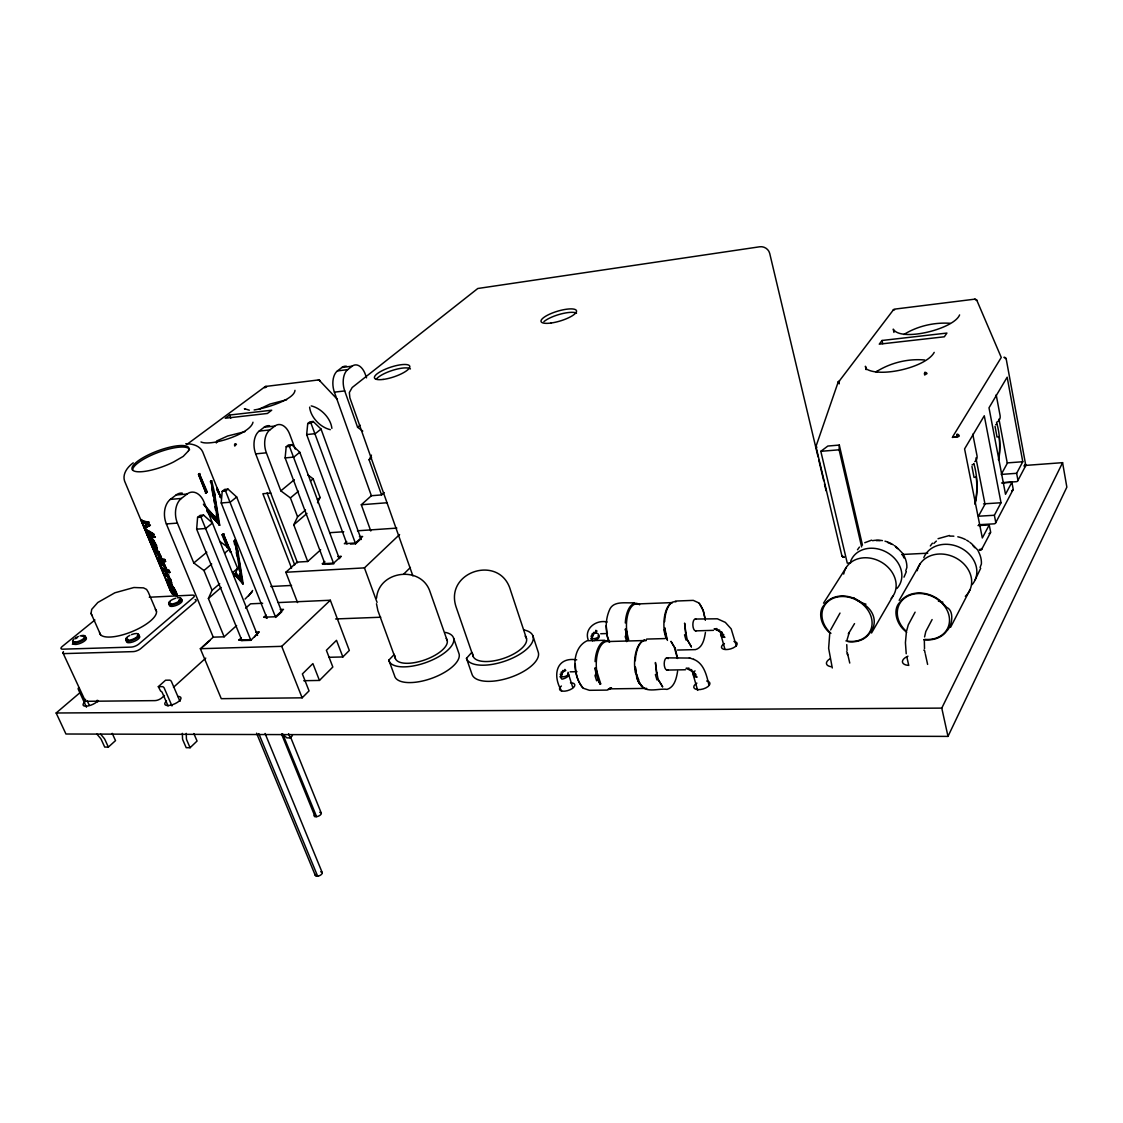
<?xml version="1.0" encoding="UTF-8"?>
<svg xmlns="http://www.w3.org/2000/svg" width="1123" height="1123" viewBox="0 0 1123 1123"><rect width="100%" height="100%" fill="white"/><g stroke="black" fill="none" stroke-linecap="round" stroke-linejoin="round"><path stroke-width="1.5" d="M133.23 462.858C127.657 466.831 122.182 473.864 124.583 481.079L170.57 590.965L172.423 593.913L176.76 595.92C178.81 591.681 166.906 581.854 171.033 590.53C177.266 598.391 173.911 587.652 173.139 586.936L174.697 589.042M1024.246 466.621L1024.948 465.09M142.621 521.591L141.863 521.914A41.439 12.339 -20.8 0 0 147.829 524.259L143.772 526.434L148.475 523.88A40.61 12.1 -20.8 0 1 142.621 521.591L141.793 519.598L141.035 519.935L147.295 534.843L149.05 536.064L154.763 546.929L154.665 544.809L151.535 539.391L154.356 541.132M924.327 639.787L924.51 648.715M861.622 546.915L839.12 449.804L839.302 445.073L827.848 446.042L820.829 451.32L847.275 563.128L850.532 562.96M149.921 540.135C150.117 539.068 150.833 545.596 153.598 546.508L154.314 546.157L150.749 539.714L153.584 547.182L156.967 548.375L157.122 547.631L156.041 548.894L152.672 547.631L141.035 519.935A41.467 12.311 -20.8 0 0 148.503 522.42L149.808 525.536L144.867 528.063L152.953 534.871A40.498 12.297 -20.8 0 1 150.538 534.337M170.682 586.585L171.412 589.463M171.356 583.062L170.485 583.525C165.32 581.096 170.598 584.971 171.608 582.233M608.891 641.752C605.465 631.73 605.1 620.359 609.27 610.477C613.018 600.075 625.974 603.57 634.383 602.7M575.271 664.142C575.818 674.165 577.082 680.749 582.781 687.767C572.519 675.302 570.709 648.504 587.104 640.756L604.792 640.264M196.651 529.172L197.592 517.38L200.147 515.345L203.53 515.078L212.444 523.037L205.691 528.512L196.651 529.172L241.95 640.573L250.864 640.307L258.964 631.968L255.637 632.081M267.035 618.296L221.217 502.978L222.2 491.341L224.656 489.403L228.011 489.109L236.686 496.998L281.326 610.701M173.139 586.936L169.713 584.732L172.31 591.653L171.566 591.989L168.899 585.251L172.451 587.287L170.907 583.034L173.012 587.961L169.91 586.964L172.072 592.186M324.842 561.528L322.385 563.76L325.165 564.364L285.13 457.917L286.197 446.743L288.429 444.961L291.699 444.638L299.785 452.274L339.328 558.664L341.013 556.376L337.798 556.573M170.12 581.167L169.447 581.546L169.573 580.675A3.285 1.179 59.3 0 0 168.801 578.724C163.747 569.768 176.479 587.231 166.162 579.735L166.906 579.398M346.979 544.051L306.663 434.573L307.744 423.539L309.906 421.827L313.149 421.476L321.038 429.07L361.227 539.489M597.38 679.247L596.622 680.791L595.008 675.611L595.906 673.8L595.12 667.792L596.524 675.218L596.229 669.547L600.763 684.047L598.082 680.215L600.173 684.314L595.906 673.8M167.888 577.362L168.661 574.625L168.001 575.018A40.891 13.265 -21.1 0 1 163.172 572.604M165.586 561.402A40.217 12.76 -21 0 1 160.617 560.265L159.901 560.63L165.586 561.402L164.786 559.507L160.968 559.352L159.536 557.331L157.88 554.158L159.115 551.87L153.654 549.961C153.486 546.803 152.714 547.448 153.584 547.182M176.002 592.397L175.286 594.039L164.169 565.88L159.901 560.63M924.58 636.938L925.787 631.575L932.104 619.559M906.373 632.193L905.419 642.721L906.219 653.74M626.087 634.79L625.202 636.559L626.732 641.626L627.49 640.11L625.343 628.95L626.676 636.179L626.409 630.663L628.641 639.745M847.051 639.871L849.339 632.249L848.37 633.891L854.533 623.602M829.771 633.133L828.634 648.28L832.283 667.988M705.441 632.417C704.388 638.847 702.773 647.62 695.474 649.613L677.506 650.049M677.604 671.231C676.467 678.053 674.628 687.15 667.006 689.396C658.569 687.978 645.655 693.916 640.335 684.342M160.028 561.753L160.743 561.388L159.677 559.801L157.459 559.029A41.032 13.027 -21 0 0 158.947 560.166L160.028 561.753L159.578 564.069L160.336 563.746M161.207 563.381L165.207 568.336L165.867 567.957L161.909 563.016L160.561 566.399L161.305 566.062M331.875 428.382C330.808 418.275 321.038 408.154 311.211 405.908M959.604 314.917C953.876 329.095 900.758 342.206 893.248 329.123L893.95 332.436M906.598 630.972L908.268 624.879L915.105 612.161M309.625 407.158C310.622 417.265 320.462 427.47 330.316 429.66M376.57 598.082C378.746 570.456 421.195 565.108 429.969 591.554L447.305 640.854M157.88 554.158L157.431 553.386L161.445 557.864L159.536 557.331L156.953 553.485L154.441 551.842L158.034 553.358M1006.138 358.644L1006.082 358.827A1.881 1.713 19.6 0 0 1004.888 357.437L1003.934 357.311L1006.138 358.644L1025.692 464.922M893.459 309.78L837.997 382.732A1.993 0.955 17.6 0 0 839.26 383.785A1.993 0.716 85.5 0 1 839.457 381.16A1.979 1.755 35 0 0 838.263 381.834L816.098 446.07M906.317 571.691L904.001 577.152M980.688 568.294L975.227 579.65M830.599 629.947L840.004 613.074M976.813 300.276L976.757 300.445A1.881 1.755 23.2 0 0 974.694 299.265L976.813 300.276L1001.267 357.465L952.795 436.58M167.06 576.548L167.748 576.183L163.958 574.471L167.06 576.548L166.695 574.035L165.109 573.249M172.437 592.607L171.594 589.842M170.794 590.558L171.524 590.221L172.31 591.653L171.917 593.407L177.42 595.541M172.31 587.357L173.026 588.017L170.457 580.577L167.818 576.478L168.492 576.099A40.049 13.041 -21.1 0 0 169.068 576.253M167.945 583.469L171.131 590.852L167.538 583.679L168.155 585.251M236.616 625.553L224.137 636.811L208.387 598.489L212.05 590.305L219.729 583.721M233.921 576.464L237.641 568.336L223.323 533.79A40.119 12.606 -21 0 1 222.073 534.815L227.295 547.842M156.673 557.148L160.968 559.352L153.612 540.205L156.406 546.508M297.567 602.588L285.832 572.253L297.174 562.104L307.716 561.486L293.763 524.82L297.581 516.833L305.526 510.01M80.07 692.61L56.15 712.993L65.948 734.007L947.994 736.393L1066.85 487.157L1062.583 462.662L1024.162 465.512M317.514 502.781L320.083 497.489L313.163 478.819L307.786 474.875M947.994 736.393L941.776 708.108L1062.583 462.662M370.787 530.997L361.311 504.746L371.376 495.734L381.567 494.92L369.116 459.798L371.46 455.124M319.999 380.43L319.662 380.837A1.544 0.926 81.5 0 0 318.371 380.037A1.544 1.137 52.1 0 1 319.367 380.346L337.377 399.381M259.441 409.025L269.955 404.069L286.576 399.802M950.591 627.266L970.061 589.645M981.684 549.372L990.5 532.625M995.61 522.897L1013.044 489.74M1017.775 480.742L1025.566 465.947M978.021 525.578L989.237 524.932L982.33 537.959L964.587 448.905L984.281 415.763L1001.014 502.753L994.374 515.26L995.694 522.041A1.937 1.656 21.4 0 1 994.15 523.837L978.68 524.736M1001.548 482.974L1011.893 482.258L1005.506 494.288L988.998 407.803L1007.163 377.202L1022.772 461.735L1016.638 473.302L1017.873 479.9A1.867 1.614 19.6 0 1 1016.357 481.669L1002.671 482.623M150.454 540.317L149.654 537.664L154.272 546.789C157.641 546.761 154.427 542.03 152.896 540.879L152.237 539.012L153.177 539.784L151.535 539.391M899.172 600.37L920.144 563.774M152.11 545.146C146.945 530.519 152.63 548.347 154.314 546.157L150.791 538.521M871.532 633.021L892.953 596.102M171.019 580.914L168.492 576.099M252.633 590.459L248.744 595.808M823.538 603.177L846.349 567.297M252.282 591.723L245.067 599.064M171.272 590.501L170.177 590.038L170.935 589.729L171.566 591.989M876.558 372.232L877.203 371.222L876.193 372.022M258.964 631.968L254.668 636.811M857.481 549.793L859.446 547.083M882.032 340.48L879.267 344.157L944.345 336.788L946.9 333.068L882.032 340.48L882.72 343.694M930.321 545.946L932.441 543.167M259.413 409.362L260.045 408.561M154.763 546.929L155.465 546.564L156.49 548.543M151.816 544.669L152.377 544.009L151.366 543.827M532.906 635.843L538.156 651.916A34.925 15.062 -18.6 0 1 510.067 677.492A34.925 15.062 -18.6 0 1 472.025 674.333L466.466 658.345L471.8 652.379M174.135 593.309L174.402 592.298M453.622 638.229L459.068 653.867A34.083 14.248 -19.7 0 1 430.32 678.811A34.083 14.248 -19.7 0 1 394.552 675.709L388.825 660.142L394.384 654.33M282.224 733.951L286.912 737.881L290.211 737.895L292.443 735.593M152.84 545.315C151.633 546.648 153.079 543.013 150.959 541.511M224.137 636.811L213.244 637.162L200.343 648.701L221.273 698.674L302.143 697.832L309.05 690.898L302.382 673.954L312.896 663.595L319.451 680.44L303.743 680.706M319.451 680.44L332.829 667.02L326.386 650.287L336.507 640.321L342.852 656.955L329.025 657.292M342.852 656.955L349.323 650.456L330.33 600.244L278.279 602.574M403.733 574.05L410.414 567.466M182.361 733.361L182.516 738.429A5.166 3.243 44.7 0 0 182.937 740.183L186.193 747.693L190.082 747.721L197.058 741.04L193.83 733.544M200.343 648.701L281.733 646.343L330.33 600.244M285.832 572.253L364.442 567.887L399.591 534.548M341.013 556.376L333.699 563.114L322.385 563.76M346.712 541.539L344.354 543.7L355.556 542.971L362.617 536.471L359.416 536.682M275.668 617.453L281.775 611.824M350.474 544.079L355.598 543.757L360.974 538.787M170.57 586.725C169.068 587.82 172.114 585.687 170.106 584.662M241.95 640.587L238.932 640.012L241.319 637.822M266.839 617.804L263.891 617.201L266.193 615.109M164.463 695.474L161.88 697.804A5.306 2.007 -22.8 0 1 154.918 700.626L86.794 701.299A5.208 1.881 -23.4 0 1 85.559 699.334M173.489 687.304L205.762 658.106M96.957 734.161L100.284 738.078A5.011 3.018 45.7 0 1 101.379 739.776L104.706 747.062L108.355 747.09L115.515 740.619L112.23 733.347M307.716 561.486L320.659 549.807M381.567 494.92L384.178 492.576M245.642 608.189L250.527 603.823L262.67 603.276M168.071 705.974L162.245 692.554A1.741 1.095 45.9 0 0 160.673 691.15L158.329 686.686L165.558 680.215L169.531 680.145A1.741 1.109 46 0 1 171.468 681.591L179.119 699.39A5.194 3.299 45.6 0 0 180.227 701.159M202.982 646.736L209.776 640.672M171.117 591.526L149.401 539.924L148.896 538.001L149.906 537.636M170.963 591.793L171.594 591.231L172.661 593.07M208.387 598.489L221.147 587.483M293.763 524.82L306.986 513.422M369.116 459.798L371.615 457.651M232.517 572.73L237.641 568.336M317.43 499.763L320.083 497.489M149.162 537.987L149.05 536.064L155.395 537.047A40.47 12.325 -20.9 0 1 148.054 534.506L147.295 534.843L149.162 537.987L150.215 537.889M212.05 590.305L203.965 570.526L211.714 563.999M224.656 553.148L229.822 548.796L219.827 541.398M297.581 516.833L290.422 497.924L298.451 491.186M310.481 481.065L313.163 478.819M203.965 570.526L193.788 562.96L206.814 552.179M290.422 497.924L280.848 490.863L294.324 479.718M362.771 431.092L357.605 427.316L360.146 425.21M72.363 644.251L75.087 642.033M94.908 619.98L62.214 646.497A5.629 1.895 -22.9 0 0 62.72 649.178L131.223 647.101A5.741 2.007 -22.4 0 0 138.775 644.097L193.324 597.576A5.489 1.867 -21.5 0 0 192.342 595.12L149.261 597.239M299.785 452.274L293.875 457.075L285.13 457.917M236.686 496.998L230.173 502.234L221.217 502.978M321.038 429.07L315.31 433.66L306.663 434.573M197.592 517.38L200.989 517.127L203.53 515.078M286.197 446.743L289.467 446.421L291.699 444.638M974.82 299.153L894.582 309.134A1.839 1.685 33.2 0 0 893.248 310.173A1.839 0.814 17.7 0 1 894.554 309.92M222.2 491.341L225.555 491.06L228.011 489.109M307.744 423.539L310.987 423.189L313.149 421.476M213.244 637.162L166.358 523.936A18.193 12.381 83.8 0 1 170.359 499.384L181.379 498.444L187.092 494.022A18.193 12.241 83.8 0 1 204.035 502.051L257.56 635.365M297.497 562.805L255.693 453.874A17.112 10.837 82.6 0 1 259.16 431.092L269.829 429.941L274.84 426.066A17.112 10.711 82.6 0 1 289.748 434.348L295.237 449.046M371.376 495.734L334.387 392.152A16.157 9.56 81.9 0 1 337.419 370.913L347.737 369.607L352.159 366.182A16.157 9.433 81.9 0 1 365.41 374.591L366.533 377.847M170.359 499.384L176.1 494.976A18.122 12.283 83.7 0 1 182.249 493.095M259.16 431.092L264.2 427.217A17.042 10.753 82.5 0 1 269.604 425.729M337.419 370.913L341.883 367.474A16.101 9.489 81.9 0 1 346.67 366.309M186.867 444.441L264.972 386.761M229.583 415.033L225.246 418.233L267.428 413.461L271.696 410.218L229.583 415.033L230.791 418.135M170.12 572.211A40.091 12.957 -21.1 0 1 168.703 572.028L168.071 572.421L163.06 561.528L168.071 572.421A40.919 13.223 -21.1 0 0 169.503 572.618L170.106 572.225M168.843 570.273A40.119 12.929 -21 0 1 167.917 570.147L167.285 570.54A40.933 13.181 -21 0 0 168.717 570.723L169.32 570.33M219.813 496.857L220.529 496.408L218.311 492.716M148.643 531.628L154.244 534.281M149.808 525.536L150.426 525.143L144.867 528.063M148.503 522.42L149.12 522.041A40.639 12.058 -20.8 0 1 143.505 520.763M876.74 371.46C890.862 362.701 908.072 358.49 924.664 359.992M170.485 583.525L171.622 586.473L171.159 583.146L166.948 581.588L171.159 589.449M903.875 334.5C917.519 326.049 934.097 322.231 950.072 323.284M217.315 440.721L216.276 442.715L217.315 440.721L227.646 436.005L244.982 431.639M173.686 587.582L175.946 593.66L175.286 594.039A40.681 13.616 -21.2 0 0 176.058 594.249L176.718 593.87A39.867 13.336 -21.2 0 1 175.946 593.66L172.226 590.993M170.949 582.64L176.03 593.084M167.467 571.789L166.808 572.169A40.919 13.223 -21.1 0 1 161.979 569.782L162.723 569.445A40.091 12.957 -21.1 0 0 167.467 571.789L166.681 569.908L166.022 570.287A40.933 13.181 -21 0 1 161.193 567.901L161.937 567.578A40.119 12.929 -21 0 0 163.13 568.533M160.35 556.447L158.231 553.737A41.116 12.886 -21 0 0 159.171 553.962L159.115 551.87L158.455 552.249A41.13 12.858 -20.9 0 1 153.654 549.961M154.076 542.086L155.536 543.139L154.876 543.518L151.563 536.934L153.261 540.949M155.114 546.69L155.802 546.325L154.974 546.901L152.882 541.819L153.725 542.17L153.542 541.412M157.655 553.12L157.332 553.737M152.995 544.248L153.697 543.883L152.503 541.328M151.086 538.928L149.485 538.24M158.947 560.166L159.677 559.801M168.45 585.771L169.222 585.251L168.464 585.574L170.808 591.119L171.552 590.796M864.752 542.718L871.645 540.135M938.056 538.703L949.482 535.489M169.026 586.332L169.615 585.195L168.871 585.532M611.094 687.894L608.175 689.213L611.516 687.795L608.652 688.876L646.708 688.399M150.201 541.833L150.819 543.195L151.577 542.872L149.696 538.198L152.181 544.094M168.506 583.511L167.762 583.834L170.808 591.119M168.394 585.574L169.152 585.237M170.317 590.207L171.075 589.884M167.608 583.665L168.296 583.314M610.449 688.778L607.094 690.098L589.407 690.308L583.09 688.188M173.868 593.379L174.963 592.776L174.276 593.155L171.973 588.031M219.757 496.703L220.529 496.408M217.006 489.853L217.792 489.572L221.091 497.91M219.589 496.352L220.361 496.071L218.297 491.86M152.798 540.444L153.612 540.205M156.476 611.375L148.278 592.172L146.58 589.407L143.491 587.862L133.918 587.511L114.841 592.804L97.827 602.475L91.721 609.354L91.047 613.355L100.579 634.79M265.632 387.393L264.691 387.772A1.516 1.095 52.4 0 1 265.421 386.551A1.516 0.941 81 0 1 266.586 386.986M210.534 481.542A40.61 11.777 -20.7 0 0 210.899 480.925L211.671 480.728L214.282 491.762L219.729 525.241L207.306 511.835M234.188 540.977A39.979 12.844 -21 0 0 234.525 540.331L235.283 540.135L237.851 550.986L243.186 583.848L234.342 574.583M210.324 481.851L211.082 481.669A41.439 12.016 -20.7 0 0 211.671 480.728M235.283 540.135A40.793 13.097 -21 0 1 234.735 541.146L233.991 541.314L234.651 544.557M956.726 436.51L952.29 437.394L956.81 437.015A2.064 0.772 -12.3 0 0 959.281 435.991A2.035 1.783 24.1 0 0 957.989 434.503L956.964 434.334L956.81 437.015M168.829 581.475L169.826 581.195L170.794 583.146M254.135 409.965C266.993 407.986 294.366 399.437 294.984 390.341M341.883 367.474L352.159 366.182M265.66 386.452L318.595 379.925M150.159 540.135L151.142 540.696L150.398 540.36M334.387 392.152L344.719 390.93A16.213 9.503 82 0 1 347.737 369.607M264.2 427.217L274.84 426.066M157.094 548.08L155.564 545.006M198.42 474.285A40.751 11.525 -20.6 0 0 199.276 473.625L207.306 492.028A41.383 12.1 -20.7 0 1 205.986 493.053L198.589 474.566A41.593 11.749 -20.6 0 0 199.908 473.555M205.369 493.095A40.554 11.862 -20.7 0 0 206.66 492.099L207.306 492.028M255.693 453.874L266.376 452.808L280.848 490.863M176.1 494.976L187.092 494.022M270.769 493.067L262.88 493.727L291.545 568.112M820.829 451.32L839.12 449.804M230.089 552.025A39.923 12.915 -21.1 0 0 230.482 551.688L231.127 551.632A40.737 13.181 -21.1 0 1 230.72 551.983M361.311 504.746L387.182 502.739M166.358 523.936L177.392 523.093L193.788 562.96M204.484 505.631L217.609 519.935L211.082 481.669M1007.289 462.901L1022.772 461.735M1016.638 473.302L1001.225 474.425L1007.303 463.28L998.951 419.076M330.064 532.681L343.764 531.74M357.465 530.8L396.84 528.105M983.537 503.876L1001.014 502.753M994.374 515.26L978.456 516.215L985.011 504.185L975.915 457.945M319.718 812.322A3.818 1.769 -22.6 0 1 320.967 814.329A3.818 1.769 -22.6 0 1 316.602 816.66L315.044 816.618A3.818 1.769 -22.6 0 1 314.328 814.989M326.891 564.265L333.784 563.872L289.467 446.421M222.073 534.815L222.691 534.787A40.933 12.858 -21 0 0 223.968 533.734M235.984 573.642L241.122 578.71L234.735 541.146M270.797 586.501L291.545 585.448M901.671 554.509L927.752 553.19M178.655 600.244L182.108 600.089M155.578 552.755L156.827 552.698L155.592 550.565L158.638 553.85M280.203 609.508L283.501 609.368L275.486 616.752L263.891 617.201M675.288 601.072L693.256 600.37L698.913 602.939M635.155 604.048L672.34 602.588A23.274 10.458 88.2 0 0 664.718 633.442L666.051 638.706M335.609 618.955L380.739 617.229M607.136 622.016C596.538 619.391 584.072 628.276 588.129 639.745M695.305 619.04L717.344 618.801L725.332 622.381L731.185 628.894L736.393 646.076M238.932 640.012L250.654 639.633M600.721 633.737L607.445 633.526M695.628 630.873L713.512 630.34M646.623 639.085L664.69 638.58M576.703 659.833C555.941 656.548 552.249 675.723 561.57 690.842M666.823 657.867L689.845 658.05M570.133 671.835L577.011 671.708M667.146 670.08L685.451 669.757M158.329 686.686L162.302 686.63A1.755 1.109 46 0 1 164.239 688.09L171.973 705.946M56.15 712.993L941.776 708.108M185.702 443.782C192.061 443.599 199.683 445.522 202.659 451.755L220.964 497.587M249.334 410.204L244.407 408.674L244.87 409.291M667.427 640.419L664.676 627.715L665.644 635.042L664.423 629.484L664.718 633.442M170.57 590.965L171.594 591.231M596.762 633.105L595.499 632.726L596.987 631.014L595.751 630.312M693.635 659.313C704.163 663.482 706.69 675.583 709.006 685.367M689.368 657.896L693.86 659.398M168.899 580.83L170.135 582.907L169.826 581.195M174.318 588.438L173.489 587.947L173.658 588.831M148.812 530.856L152.882 533.425M644.518 688.132C638.243 685.212 636.081 674.67 635.337 667.02L636.825 678.264L638.805 682.742L639.52 683.514L637.513 679.415L642.075 686.616L639.591 683.219M166.948 581.588L171.033 585.981M906.696 632.193C895.873 624.5 892.476 609.185 899.958 602.209A27.528 22.446 25.5 0 1 940.162 600.735L946.787 607.445C954.339 610.701 952.557 625.665 946.647 631.07A27.528 22.446 25.5 0 1 923.78 639.689M830.234 633.274C820.604 625.553 817.642 611.656 824.226 604.988A26.741 21.604 29.3 0 1 862.661 603.57C873.975 609.986 878.383 623.377 869.623 633.218A26.741 21.604 29.3 0 1 847.963 641.626M980.07 567.41L981.404 563.999A27.766 23.246 23.9 0 0 979.242 553.232L977.782 550.088L971.985 544.094A26.222 21.955 23.9 0 0 969.935 542.395M905.77 570.821L906.879 567.494A26.994 22.418 28.2 0 0 904.562 556.966L903.131 553.878L897.488 548.024A25.492 21.183 28.1 0 0 894.427 545.581M159.845 553.583A40.288 12.634 -21 0 1 158.905 553.358L161.445 557.864M203.389 504.199L217.609 519.935M171.861 591.203L174.247 595.064L173.911 592.832M204.498 505.308L206.534 507.385M233.809 573.446L243.186 583.848M206.73 510.628L219.729 525.241M235.746 572.744L241.122 578.71M172.352 588.396L173.742 590.347A3.243 1.151 59.5 0 1 174.374 592.27M100.607 734.161L103.934 738.092A5.011 3.018 45.7 0 1 105.029 739.804L108.355 747.09M160.617 560.265L164.828 565.501L164.169 565.88L168.717 576.703A40.863 13.308 -21.1 0 1 167.818 576.478M592.635 640.938L590.81 638.51L592.242 638.706A5.713 3.102 -2.2 0 0 598.026 637.12A5.713 3.102 -2.2 0 0 597.787 633.667M866.044 368.723C879.506 378.114 926.152 367.432 934.21 352.369M156.041 548.894L159.171 553.962M838.263 381.834L837.955 382.466M166.695 574.035L169.447 581.546M200.989 441.957C210.759 446.715 250.71 433.773 252.984 422.22M150.721 540.809L153.598 546.508M152.082 545.652L150.819 543.195M154.974 546.424L153.697 543.883L155.76 548.333L155.465 546.564M160.687 555.408L161.235 556.713M169.447 583.272L170.57 585.63M170.626 583.469L172.451 587.287M637.569 678.629L638.734 680.159L636.123 673.098M62.93 652.842L85.109 700.527M175.118 589.828L175.778 591.414M154.427 547.687L152.882 544.852L153.963 547.406M87.243 700.808L89.222 705.146M170.654 579.173L171.117 580.198M171.58 582.584L168.871 576.52L171.496 582.865M91.047 613.355L92.03 615.572M190.082 747.721L186.825 740.197A5.166 3.243 44.7 0 1 186.404 738.443L186.25 733.375M154.904 542.437L156.56 546.325M170.935 589.729L168.324 583.469M176.058 594.249L176.76 595.92M144.53 526.111L145.302 527.936L144.53 528.273L152.307 535.25A41.326 12.55 -20.8 0 1 146.467 532.864M148.054 534.506L147.225 532.527A40.498 12.297 -20.8 0 0 148.615 533.551M152.602 545.343L153.43 547.308M154.398 549.624L155.199 551.505M161.937 567.578L162.723 569.445M153.626 534.674L154.792 537.426M164.183 559.886L164.983 561.781M168.717 570.723L169.503 572.604M167.917 570.147L168.703 572.028M158.905 553.358L159.929 555.829L159.929 554.369L159.241 554.72M310.987 423.189L355.5 543.49M225.555 491.06L275.219 616.302M200.989 517.127L250.864 640.292M258.809 733.628L317.669 876.221M256.577 733.193L315.338 875.491M171.44 586.81L170.654 584.886L172.703 587.694L172.31 586.094M282.814 734.161L316.602 816.66M265.07 733.459L322.203 872.557M281.578 734.133L315.044 816.618M290.604 737.165L321.248 813.038M199.262 473.625L206.66 492.099M223.323 533.79L230.482 551.688M198.589 474.566L205.986 493.053M222.691 534.787L227.899 547.813M281.733 646.343L302.143 697.832M288.597 733.768L290.211 737.895M267.063 492.899L294.717 564.855M156.265 544.739L156.673 545.806M364.442 567.887L377.061 602.377M395.422 658.583L377.875 610.589L376.486 603.753M344.719 390.93L357.605 427.316M412.885 575.902L349.871 397.781L349.351 392.503L352.173 387.519L477.794 288.499L759.639 246.793C764.047 246.091 768.651 249.025 769.704 253.391L818.049 456.864M473.302 656.73L456.247 607.417C443.697 571.41 500.226 553.583 510.53 590.305L526.49 638.538M568.645 674.558L572.828 687.627M609.592 642.103L607.389 636.839L606.209 625.651M693.438 675.597L697.664 690.364M721.247 635.983L724.939 649.333M866.212 369.172L865.412 366.252L866.17 369.649M152.026 543.321L152.7 545.918M665.406 633.625L666.781 639.015M971.942 466.438L974.034 477.401L976.252 477.008A28.482 8.703 86.9 0 1 974.806 503.666M846.545 651.817A9.138 3.088 -9.3 0 1 847.289 652.491L849.76 663.047M995.048 426.361L997.013 437.029L999.133 436.636A27.415 8.029 86.6 0 1 998.431 459.658M816.098 447.122L841.969 556.096M818.849 460.262L823.692 480.616M824.493 483.999L826.107 490.779M234.525 540.331L239.41 562.637L242.554 583.89M210.899 480.925L215.883 503.637L219.111 525.283M839.302 445.073L862.464 545.174M906.865 657.095L908.76 665.49M925.38 654.274L927.612 664.395M236.321 552.67L236.981 555.913M211.686 488.463L213.384 496.717M972.785 434.18L976.996 455.629A7.791 6.808 23.1 0 1 974.806 461.651M989.237 524.932L990.584 531.755A1.951 1.656 21.8 0 1 989.026 533.565M996.185 394.805L1000.116 415.636A7.496 6.668 21.1 0 1 996.508 422.388M1011.893 482.258L1013.143 488.898A1.881 1.628 20 0 1 1011.626 490.667M925.085 653.137L924.65 650.764A9.419 3.215 -8.4 0 0 923.794 650.091M677.478 658.092L675.344 648.771L671.035 641.444L675.344 648.771L674.586 648.42L677.45 658.485M705.328 619.699L703.307 610.589L699.236 603.318C703.602 609.396 703.714 613.074 705.3 620.064M238.595 565.683L239.311 570.582M239.789 573.853L240.504 578.752M214.072 500.016L214.549 503.343M215.04 506.67L215.532 509.996M216.248 514.994L216.978 519.977M847.023 650.484L846.756 644.644M355.556 542.971L355.598 543.757M1024.723 464.459A1.867 0.73 -11.2 0 1 1025.65 465.119A1.839 1.6 18.9 0 1 1025.018 466.592M973.823 463.588A28.973 8.858 86.9 0 1 974.989 504.03M973.655 463.911A1.965 1.165 -17.8 0 1 972.069 464.894M996.873 423.61A27.907 8.17 86.6 0 1 998.614 459.981M996.719 423.918A1.895 1.095 -17.4 0 1 995.666 424.705M598.124 635.59A5.713 2.471 -17.2 0 1 598.601 638.032A5.713 2.471 -17.2 0 1 594.081 640.615M722.314 633.709A5.98 2.681 -15.1 0 0 724.882 637.359L719.043 631.042L714.172 628.852L717.007 628.599L716.699 629.68L719.703 630.171L719.043 631.042L722.019 632.249L721.05 632.853L723.788 634.706L722.594 634.986A5.98 1.937 -29.1 0 1 720.657 633.905M721.036 633.175A5.98 1.937 -29.1 0 1 721.752 632.347M696.302 630.663A5.924 2.597 88.2 0 1 692.863 624.978A5.924 2.597 88.2 0 1 695.993 619.236M664.634 621.665A23.892 10.739 88.2 0 1 675.92 601.858M625.3 622.97A23.611 11.048 88.2 0 1 639.647 604.792M627.28 634.551A23.007 10.753 88.2 0 1 637.85 603.963M694.59 673.168A6.162 2.864 -15.6 0 0 697.102 677.127L691.066 670.613L686.055 668.325L688.946 668.115L688.638 669.196L691.726 669.743L691.066 670.613L694.112 671.891L693.144 672.495L695.951 674.418L694.744 674.684A6.162 2.064 -29.5 0 1 695.039 670.852M667.862 669.841A6.106 2.765 88.8 0 1 664.212 663.314A6.106 2.765 88.8 0 1 668.227 658.625M567.677 673.463A5.882 2.625 -17.9 0 1 567.719 676.495A5.882 2.625 -17.9 0 1 561.907 679.134L560.012 676.65L561.472 676.86A5.896 3.299 -2.9 0 0 567.017 675.541A5.896 3.299 -2.9 0 0 568.027 672.242M595.078 661.615A24.355 11.749 88.8 0 1 607.473 640.924M635.295 660.759A24.678 11.427 88.8 0 1 644.462 640.026M635.421 672.888A24.032 11.146 88.8 0 1 646.343 640.489L608.399 641.528A23.737 11.441 88.8 0 0 597.141 673.547M266.376 452.808A17.168 10.795 82.7 0 1 269.829 429.941M177.392 523.093A18.263 12.339 83.9 0 1 181.379 498.444M321.894 872.164A3.734 1.825 -23.3 0 1 319.016 875.884A3.734 1.825 -23.3 0 1 315.451 874.452M320.687 871.799A3.734 1.825 -23.3 0 1 321.389 871.911M216.978 488A41.467 12.311 -20.8 0 1 217.792 489.572M216.739 489.066A41.439 12.339 -20.8 0 1 218.578 491.551M132.64 470.312A30.293 8.296 -20.5 0 1 159.438 451.951A30.293 8.296 -20.5 0 1 189.562 449.762M217.174 490.498A40.61 12.1 -20.8 0 1 217.792 491.832M164.786 559.507A40.231 12.732 -21 0 1 159.157 558.075M180.298 598.334A6.878 2.33 -21.7 0 1 179.512 601.956A6.878 2.33 -21.7 0 1 170.78 604.96A6.878 2.33 -21.7 0 1 170.078 601.844M177.266 597.829A6.654 2.26 -21.7 0 1 179.062 601.212A6.654 2.26 -21.7 0 1 168.899 603.655A6.654 2.26 -21.7 0 1 175.693 598.208M82.049 636.179A7.019 2.358 -22.8 0 1 85.123 638.44A7.019 2.358 -22.8 0 1 76.392 642.805A7.019 2.358 -22.8 0 1 73.346 640.545M75.55 638.748A7.019 2.358 -22.8 0 1 77.066 637.906M80.056 635.941A6.794 2.274 -22.7 0 1 84.815 637.457A6.794 2.274 -22.7 0 1 75.662 642.033A6.794 2.274 -22.7 0 1 74.104 638.917M75.339 638.046A6.794 2.274 -22.7 0 1 78.413 636.502M137.834 634.228A7.131 2.471 -22.4 0 1 136.838 638.131A7.131 2.471 -22.4 0 1 127.825 641.233A7.131 2.471 -22.4 0 1 127.306 637.85M131.475 634.635A6.892 2.386 -22.4 0 1 138.213 635.604A6.892 2.386 -22.4 0 1 127.657 640.363A6.892 2.386 -22.4 0 1 129.833 635.365M84.141 637.485A7.019 2.358 -22.8 0 1 85.208 640.489A7.019 2.358 -22.8 0 1 76.561 644.363A7.019 2.358 -22.8 0 1 74.006 642.019M137.287 635.646A7.131 2.471 -22.4 0 1 138.297 639.015A7.131 2.471 -22.4 0 1 128.92 642.735A7.131 2.471 -22.4 0 1 127.952 639.352M155.269 609.199A30.489 10.318 -22.2 0 1 132.64 631.365A30.489 10.318 -22.2 0 1 99.554 632.516M179.722 599.752A6.878 2.344 -21.7 0 1 180.887 602.854A6.878 2.344 -21.7 0 1 171.833 606.42A6.878 2.344 -21.7 0 1 170.696 603.318M195.107 599.556A5.475 1.881 -21.6 0 1 195.149 601.984L140.74 648.617A5.741 2.021 -22.5 0 1 133.202 651.621L64.727 653.586A5.629 1.895 -23 0 1 63.464 651.621M97.21 700.233A5.039 3.074 46.5 0 1 97.673 701.959M86.443 707.209A5.068 3.06 46.5 0 0 86.218 706.62L78.315 689.34A1.699 1.039 46.8 0 1 78.891 687.894M376.345 379.125A18.572 5.124 -18.4 0 1 393.64 370.014A18.572 5.124 -18.4 0 1 410.428 368.934M543.911 321.641A18.501 5.082 -16.9 0 1 560.91 313.977A18.501 5.082 -16.9 0 1 576.548 313.135M525.101 636.109A28.131 11.89 -18.6 0 1 503.806 658.317A28.131 11.89 -18.6 0 1 472.811 653.993M523.669 629.891A35.066 14.824 -18.6 0 1 514.531 657.137A35.066 14.824 -18.6 0 1 466.466 658.345M446.21 638.482A27.457 11.258 -19.7 0 1 424.143 660.142A27.457 11.258 -19.7 0 1 395.184 655.902M445.41 632.403A34.223 14.023 -19.7 0 1 434.39 658.99A34.223 14.023 -19.7 0 1 388.825 660.142M850.658 561.261A27.191 22.488 28.3 0 1 887.409 552.67A27.191 22.488 28.3 0 1 896.912 588.522M843.696 574.078A27.415 22.572 28.6 0 1 879.786 561.289A27.415 22.572 28.6 0 1 891.213 598.334M865.987 604.174A27.415 22.572 28.6 0 1 853.536 597.633M846.967 653.881A9.138 4.281 -13.2 0 1 847.753 654.807M872.543 540.682A25.492 21.183 28.1 0 1 882.453 540.612M884.98 541.174A25.492 21.183 28.1 0 1 893.332 544.866M876.291 540.64A24.973 20.747 28.1 0 1 880.067 540.71M887.619 542.451A24.973 20.747 28.1 0 1 891.213 544.079M895.607 546.971A24.973 20.747 28.1 0 1 897.586 548.67M902.345 554.622A24.973 20.747 28.1 0 1 903.959 557.934M830.936 633.344A26.194 21.169 29.3 0 1 833.491 598.166A26.194 21.169 29.3 0 1 871.237 617.145A26.194 21.169 29.3 0 1 845.928 640.882M923.808 557.654A27.977 23.33 24.2 0 1 961.751 548.473A27.977 23.33 24.2 0 1 972.153 584.606M917.21 570.723A28.215 23.415 24.5 0 1 955.813 557.92A28.215 23.415 24.5 0 1 965.317 596.327M942.843 602.167A28.215 23.415 24.5 0 1 938.365 601.086M933.887 543.476A26.222 21.955 23.9 0 1 936.371 541.104M949.96 536.148A26.222 21.955 23.9 0 1 953.862 536.19M957.807 536.794A26.222 21.955 23.9 0 1 965.401 539.531M966.58 540.177A26.222 21.955 23.9 0 1 968.854 541.609M973.009 545.694A25.689 21.519 23.9 0 1 974.736 547.673M906.219 631.224A26.966 21.997 25.5 0 1 908.942 595.583A26.966 21.997 25.5 0 1 948.191 612.807A26.966 21.997 25.5 0 1 924.79 639.38M733.937 641.43A8.072 3.664 -15.1 0 1 735.242 646.68A8.072 3.664 -15.1 0 1 723.647 649.262A8.072 3.664 -15.1 0 1 724.405 643.549M570.498 682.812A7.959 3.594 -17.9 0 1 573.727 687.29A7.959 3.594 -17.9 0 1 562.665 691.164A7.959 3.594 -17.9 0 1 561.402 685.999M831.034 666.683A10.528 4.969 -13.2 0 1 829.841 658.892M907.581 665.307A10.851 5.152 -11.8 0 1 907.96 656.169M177.855 696.442A8.717 3.327 -22.8 0 1 179.315 700.934A8.717 3.327 -22.8 0 1 167.874 705.553A8.717 3.327 -22.8 0 1 166.457 701.047M98.15 700.57A8.521 3.102 -23.4 0 1 86.696 706.17A8.521 3.102 -23.4 0 1 84.941 701.833M706.69 680.987A8.324 3.916 -15.6 0 1 707.869 686.658A8.324 3.916 -15.6 0 1 695.937 689.269A8.324 3.916 -15.6 0 1 696.878 683.135M924.51 373.44L924.622 375.012L927.008 373.608A2.035 1.839 27.8 0 0 924.79 372.331L924.51 373.44M656.744 672.523L658.162 679.471L662.598 686.757L658.162 679.471L656.941 679.892L655.383 674.614L656.632 674.319L655.425 662.514L656.744 672.523M685.858 632.825L687.192 639.605L691.361 646.82L687.192 639.605L686.013 640.012L684.539 634.846L685.746 634.565L684.609 623.097L685.858 632.825M561.682 674.741L561.472 676.86L560.237 674.207L561.682 674.741L562.791 670.445L563.9 671.456L565.781 670.543L564.939 669.392L562.511 672.888L561.191 672.087L561.682 674.741M816.112 446.421L816.056 446.94A1.951 0.716 -14 0 0 816.533 447.375L816.912 447.179A1.937 0.983 17.8 0 1 816.196 445.831L816.112 446.421M592.467 636.615L592.242 638.706L591.063 636.109L592.467 636.615L593.604 632.375L594.685 633.372L596.524 632.446L595.723 631.308L593.295 634.79L592.018 634.018L592.467 636.615M957.596 435.092L956.698 435.991L957.989 434.503L956.838 434.615L957.596 435.092M151.31 539.265L150.37 539.279L151.31 539.265L154.314 546.157L151.31 539.265M158.371 554.102L159.185 554.481L158.371 554.102M188.383 450.983L183.217 456.401L173.588 461.988A30.293 8.268 -20.5 0 1 132.851 470.298A30.293 8.268 -20.5 0 1 160.07 450.028A30.293 8.268 -20.5 0 1 188.383 450.983M980.197 550.312L979.368 549.512A2.007 0.856 -11.3 0 0 981.769 548.501A1.993 1.67 22.4 0 1 981.109 550.031L980.197 550.312M150.314 539.924L150.314 539.924M844.187 557.219L842.812 556.952L843.71 557.19A1.881 1.558 30.3 0 1 842.025 555.66A1.895 0.8 -13.4 0 0 843.219 556.461L843.092 557.317L844.187 557.219M234.974 445.649L234.735 445.901A1.628 1.053 82.2 0 1 235.072 443.739A1.656 1.165 51 0 1 236.434 444.357L234.974 445.649M173.153 593.562L172.423 593.913L174.304 594.362L172.788 591.835L173.153 593.562M166.134 575.636L164.955 574.892L166.134 575.636M167.116 580.1L166.162 579.735L167.116 580.1M214.353 493.881L214.69 495.524L214.282 491.762L214.353 493.881M237.908 553.049L238.244 554.678L237.851 550.986L237.908 553.049M383.111 379.434A18.586 5.096 -18.4 0 0 409.825 366.716A18.586 5.096 -18.4 0 0 383.448 370.057A18.586 5.096 -18.4 0 0 383.111 379.434M551.084 323.017A18.515 5.054 -16.9 0 0 576.492 310.748A18.515 5.054 -16.9 0 0 548.74 314.58A18.515 5.054 -16.9 0 0 551.084 323.017"/></g></svg>
